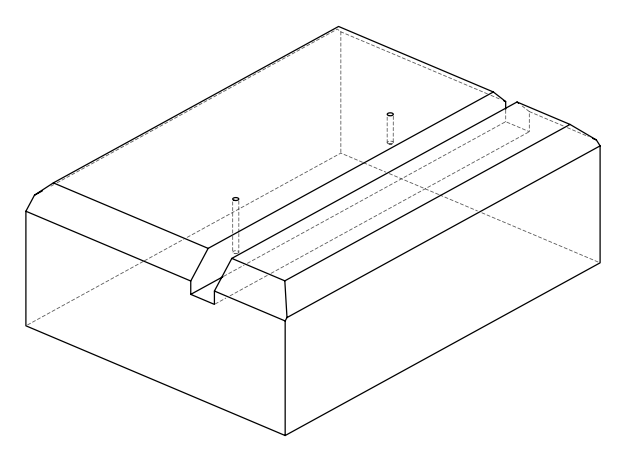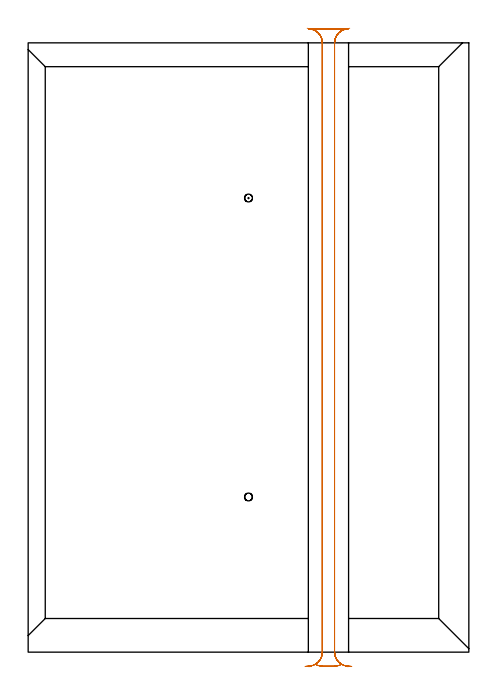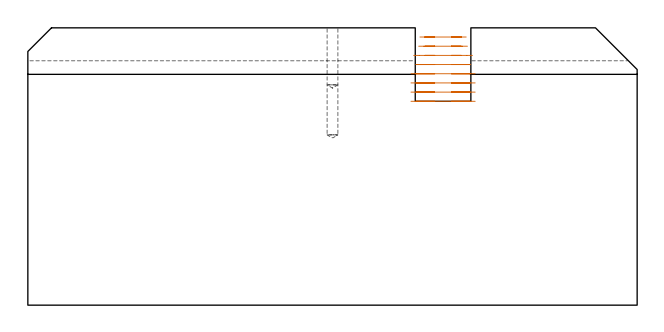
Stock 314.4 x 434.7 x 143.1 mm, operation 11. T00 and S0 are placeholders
(PLAN: 11 operations, 3 tool changes, 94.9 min)
(1 SPOT_DRILL | STEP1POCKET | NXT0321_9005460120000 | 0.03 min | 1 mm3)
(2 SPOT_DRILL_1 | STEP1POCKET_1 | NXT0321_9005460120000 | 0.03 min | 0 mm3)
(3 DRILL_BLIND_HOLE_INTO_CENTER | STEP1POCKET | UGT0301_451 | 0.24 min | 1354 mm3)
(4 DRILL_BLIND_HOLE_INTO_CENTER_1 | STEP1POCKET_1 | UGT0301_451 | 0.13 min | 728 mm3)
(5 AREA_MILL | FG_CHAMFER_SURFACE | UGT0205_001 | 14.49 min | 59989 mm3)
(6 AREA_MILL_1 | FG_CHAMFER_SURFACE_1 | UGT0205_001 | 11.12 min | 29936 mm3)
(7 AREA_MILL_2 | FG_CHAMFER_SURFACE_2 | UGT0205_001 | 16.45 min | 29896 mm3)
(8 AREA_MILL_3 | FG_CHAMFER_SURFACE_3 | UGT0205_001 | 26.9 min | 100169 mm3)
(9 AREA_MILL_4 | FG_CHAMFER_SURFACE_4 | UGT0205_001 | 5.82 min | 23470 mm3)
(10 AREA_MILL_5 | FG_CHAMFER_SURFACE_5 | UGT0205_001 | 4.25 min | 11216 mm3)
(11 MILL_RECTANGULAR_SLOT | SLOT_RECTANGULAR | UGT0201_094 | Follow Part, ap 5, ae 75% | 15.43 min | 465919 mm3)
(TOOL NXT0321_9005460120000 | NC Spot Drill, 142deg, 12mm, Carbide, Uncoated | D12 PA142 FL30 Z2)
(TOOL UGT0301_451 | Carbide Drill 5.6 mm | D5.6 PA118 FL57 Z2)
(TOOL UGT0205_001 | Chamfer Mill 20 x 3 x 45 deg. | D20 FL50 Z2)
(TOOL UGT0201_094 | End mill 20 mm | D20 FL38 Z4)
(OP 11 MILL_RECTANGULAR_SLOT)
G17 G21 G94 G90
T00 M6
G54
G17 G0 G90 X202.302 Y444.86 S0 M3
G43 Z153.1 H0
Z138.362
G94 G1 X204.9 Y443.36 F250.
G2 X209.9 Y434.7 R10. F500.
G1 Y0.
G2 X204.9 Y-8.66 R10.
G3 X209.9 Y-10. R10.
G1 X218.6
G3 X223.6 Y-8.66 R10.
G2 X218.6 Y0. R10.
G1 Y434.7
G2 X223.6 Y443.36 R10.
G1 X226.198 Y444.86 F250.
G0 X201.675 Y444.988 Z133.625
G1 X204.36 Y443.65
G2 X209.9 Y434.7 R10. F500.
G1 Y0.
G2 X204.9 Y-8.66 R10.
G3 X209.9 Y-10. R10.
G1 X218.6
G3 X223.6 Y-8.66 R10.
G2 X218.6 Y0. R10.
G1 Y434.7
G2 X224.141 Y443.651 R10.
G1 X226.826 Y444.989 F250.
G0 X199.074 Y445.108 Z128.887
G1 X202.007 Y444.476
G2 X209.9 Y434.7 R10. F500.
G1 Y0.
G2 X204.9 Y-8.66 R10.
G3 X209.917 Y-10. R10.
G1 X218.6
G3 X223.6 Y-8.66 R10.
G2 X218.6 Y0. R10.
G1 Y434.7
G2 X226.493 Y444.476 R10.
G1 X229.426 Y445.108 F250.
G0 Z153.1
X228.188 Y-10.432
Z124.15
G1 X225.351 Y-9.458
G2 X218.6 Y0. R10. F500.
G1 Y434.7
G2 X228.153 Y444.69 R10.
G1 Y444.7
X200.347
Y444.69
G2 X209.9 Y434.7 R10.
G1 Y0.
G2 X203.151 Y-9.457 R10.
G1 X200.314 Y-10.432 F250.
G0 X230.801 Y-10.206 Z119.412
G1 X227.81 Y-9.969
G2 X218.6 Y0. R10. F500.
G1 Y434.7
G2 X228.153 Y444.69 R10.
G1 Y444.7
X200.347
Y444.69
G2 X209.9 Y434.7 R10.
G1 Y0.
G2 X200.689 Y-9.969 R10.
G1 X197.699 Y-10.206 F250.
G0 X230.817 Y-10.202 Z114.675
G1 X227.826 Y-9.97
G2 X218.6 Y0. R10. F500.
G1 Y434.7
G2 X228.153 Y444.69 R10.
G1 Y444.7
X200.347
Y444.69
G2 X209.9 Y434.7 R10.
G1 Y0.
G2 X200.674 Y-9.97 R10.
G1 X197.683 Y-10.202 F250.
G0 X230.817 Z109.937
G1 X227.826 Y-9.97
G2 X218.6 Y0. R10. F500.
G1 Y434.7
G2 X228.153 Y444.69 R10.
G1 Y444.7
X200.347
Y444.69
G2 X209.9 Y434.7 R10.
G1 Y0.
G2 X200.674 Y-9.97 R10.
G1 X197.683 Y-10.202 F250.
G0 X230.817 Z105.2
G1 X227.826 Y-9.97
G2 X218.6 Y0. R10. F500.
G1 Y434.7
G2 X228.153 Y444.69 R10.
G1 Y444.7
X200.347
Y444.69
G2 X209.9 Y434.7 R10.
G1 Y0.
G2 X200.674 Y-9.97 R10.
G1 X197.683 Y-10.202 F250.
G0 Z153.1
M5
M2
